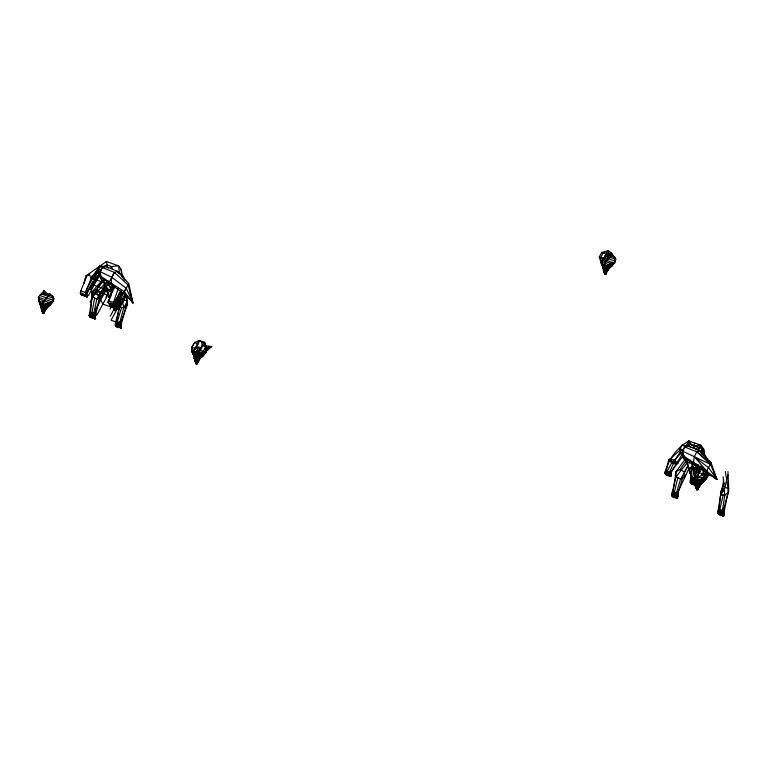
<?xml version="1.0" encoding="UTF-8"?>
<svg xmlns="http://www.w3.org/2000/svg" width="767" height="767" viewBox="0 0 767 767"><rect width="100%" height="100%" fill="white"/><g stroke="black" fill="none" stroke-linecap="round" stroke-linejoin="round"><path stroke-width="1.15" d="M121.196 328.084L121.493 323.118L117.495 321.709L117.226 326.675L116.622 326.857L115.194 324.93C117.025 313.895 122.499 302.812 121.109 291.498M127.006 296.072L127.552 304.441L120.39 323.76L116.402 322.341L119.968 303.674L123.794 300.28L124.561 293.646M727.969 471.532L728.65 488.1L723.732 514.015L722.293 515.529L723.674 516.018L721.785 512.346L717.797 510.937L719.983 509.652L718.324 514.12L719.705 514.609L719.657 513.583L721.085 515.51L721.642 514.283L723.07 516.21L723.674 516.018L723.971 511.071L719.983 509.652L719.705 514.619L719.11 514.801L717.682 512.883C719.877 502.845 719.829 492.27 724.307 482.932M199.794 357.154L200.983 357.575L197.896 362.206L194.732 360.49L195.94 363.203L197.397 363.721L195.796 362.896L195.48 361.315L195.412 353.462L198.95 346.972L199.382 349.963L198.27 354.469L192.335 352.369L191.961 347.259L194.492 342.609L199.458 340.5L204.501 342.341L207.08 348.927C206.256 353.846 202.076 357.23 197.991 359.579L195.595 359.282L193.898 358.122L194.243 356.799L194.732 360.49L196.304 364.124L197.397 363.721L199.573 358.697L196.927 357.758L195.547 359.272L196.256 364.114L196.688 363.462L196.256 364.114M706.858 472.645L707.72 474.84C707.136 481.551 698.9 483.037 698.037 489.634L696.944 490.036L696.12 487.227L696.465 478.829M122.634 276.945L121.119 269.514L118.645 265.861L106.345 261.499L87.4 274.912L80.756 291.048L80.305 293.176L81.101 294.624L82.127 295.448L82.587 293.982L84.408 296.263L84.859 294.796L85.664 296.244L87.246 296.81L87.352 293.004L92.769 281.594M704.672 454.141L703.588 448.973L701.115 445.32L688.804 440.958C676.83 447.679 668.249 459.951 664.778 473.134L666.36 475.109L666.753 473.833L668.345 475.808L668.738 474.533L669.428 475.799L670.818 476.288L670.895 472.98L682.812 453.134L688.526 467.669L691.268 476.94L692.975 478.282L698.91 480.382L703.866 477.247L706.436 472.539L707.72 474.84L706.608 478.483L703.895 481.638L699.197 483.037L696.215 482.731L694.202 481.264L692.591 477.448M117.821 326.876L119.269 325.361L118.607 327.557L118.089 325.956L119.508 322.418L119.211 327.365L118.607 327.557L117.178 325.63L117.226 326.665L115.846 326.176L117.495 321.709L115.309 322.984L119.297 324.403L121.186 328.065L120.592 328.257L119.163 326.339L119.211 327.365L117.821 326.876L119.508 322.418L117.303 323.693M125.155 294.02L127.552 304.441L123.727 307.845L119.93 307.462L123.794 300.28L127.59 300.654L123.727 307.845L119.297 324.403L121.493 323.118L119.805 327.576L121.186 328.065L121.493 323.118L126.373 305.151M693.646 463.431L692.553 466.681L690.137 482.127L690.789 483.373L692.17 483.862L692.227 481.858L690.789 483.373L692.17 483.862L692.122 482.836L693.55 484.754L694.154 484.562L694.212 482.558L692.764 484.073L694.154 484.562L694.03 481.187L692.246 480.89M693.78 483.421L694.154 484.562L694.106 483.536L695.535 485.463L696.129 485.271L696.014 481.887L699.945 467.899M718.324 514.12L719.762 512.605L719.11 514.801L718.593 513.2L719.983 509.652L719.705 514.609L719.341 513.468M195.547 359.272L195.412 353.462L197.426 350.519M698.699 481.417L702.898 482.798L698.536 484.322L696.283 484.073L696.513 478.838M49.97 293.943L42.569 302.351L42.214 310.76L43.038 313.569L44.131 313.157C44.994 306.56 53.23 305.074 53.824 298.373L52.865 296.398L49.97 293.943C46.001 293.54 40.574 293.109 38.35 297.232L40.824 306.493L42.338 307.586L43 313.55L43.422 312.907M113.756 305.736L114.465 310.577L115.596 310.184L117.773 305.161L119.182 304.039L117.993 303.617M44.055 308.689L42.569 310.328L42.53 312.332L44.131 313.157L42.674 312.639L41.466 309.935L41.207 307.011M114.887 309.935L114.465 310.577L113.995 309.36L114.12 305.304M194.732 360.49L195.48 361.315L196.975 361.295L199.286 359.944L197.234 361.257L197.896 362.206L195.796 362.896L196.16 354.392M43.345 306.493L42.338 307.586L42.607 302.361L45.004 299.6L44.39 300.28M42.942 301.93L42.607 310.338L42.214 310.76L41.466 309.935L44.63 311.642L47.717 307.011L46.528 306.589M204.684 345.735L211.702 346.473L204.933 352.523L203.255 355.725L198.557 357.125L195.575 356.818L193.562 355.351L192.613 351.689L194.089 357.058L195.604 358.151L195.873 352.925L197.656 350.845L195.412 353.462L195.643 358.16L197.896 358.4L202.258 356.885L200.149 356.137M614.981 258.92L614.808 257.252L611.913 254.797L611.472 252.976L609.506 254.654L608.135 250.79L603.169 252.909L600.638 257.549L601.117 262.697L599.238 257.07L601.779 252.41L608.135 250.79L611.472 252.976L615.757 259.227C615.172 265.928 606.937 267.424 606.074 274.011L604.971 274.423L604.425 273.177L604.338 266.945M604.386 266.964L604.501 263.206L611.472 252.976M697.395 479.624L696.244 484.063L696.426 480.727L693.406 479.663L695.995 481.168L699.408 481.791L704.729 480.056L705.573 478.435L709.801 474.591M696.896 490.027L696.215 487.294L696.676 482.146M696.724 482.155L696.8 480.305M43.038 313.569L43.077 311.651L42.492 312.322L41.466 309.935M52.702 302.006L38.35 297.232L39.501 303.186L40.296 304.787L42.271 306.244L45.291 306.56L49.989 305.17L52.702 302.006L53.335 299.552M115.596 310.184L113.995 309.36L114.542 308.679L114.504 310.587L113.784 307.845L114.139 309.667L115.596 310.184L115.434 307.72L116.095 308.67L113.995 309.36L112.931 306.963L113.113 305.573L116.939 306.934L119.182 304.039L117.792 304.441L118.291 304.624M124.772 297.136L125.28 295.391L124.168 299.034L124.59 295.928M195.748 354.805L195.825 352.916L197.685 350.855M196.467 360.222L196.515 358.17M198.95 346.972L195.815 348.649L191.961 347.259L191.951 351.535L192.766 353.75L195.355 355.246L198.768 355.878L204.089 354.143L205.968 352.571L206.601 350.107L211.702 346.473L205.614 347.892M604.933 274.404L605.326 273.742L604.971 274.423L604.156 271.614L604.837 264.692L604.07 265.555L604.319 268.46L606.572 268.699L610.935 267.184L608.825 266.437M603.37 266.532L603.408 270.789L604.156 271.614L604.799 264.673L604.032 265.545L604.271 268.44L602.766 267.347L601.29 261.988L602.229 265.641L604.214 267.098L607.234 267.415L611.932 266.024L615.297 261.173L604.53 257.357M605.144 270.511L605.192 268.46M610.877 257.779L610.963 255.881M600.964 259.946L600.628 261.835L601.433 264.04L604.032 265.545L607.445 266.168L612.766 264.433L614.635 262.86L615.057 259.754M697.107 486.134L697.155 484.082M707.212 476.585L706.771 472.875L707.72 474.84M42.751 307.174L42.856 303.818M196.036 356.233L196.122 354.383L195.355 355.246M196.016 357.738L196.084 356.243M604.425 265.094L604.319 268.46L605.288 267.347M696.283 484.073L696.388 480.717L695.995 481.168M695.401 463.584L695.305 465.559L716.867 479.442L711.153 462.913L699.907 450.756L688.919 446.135L684.739 446.95L685.247 446.001L689.667 444.419L693.876 445.924L701.115 445.32L701.824 452.118L704.173 455.742L703.588 448.973L691.661 444.745L688.804 440.958L685.813 446.442M119.556 292.304L115.414 302.965L115.549 306.848L114.858 307.068L113.219 304.854L113.267 306.033L112.586 306.254L110.937 304.048L110.994 305.228L110.304 305.448L108.655 303.233L108.789 301L113.756 286.733M119.508 322.418L119.211 327.375L118.837 326.224M723.137 476.853L724.786 495.29L721.689 515.328L720.309 514.83L721.565 511.484M103.382 278.967L92.078 291.863L90.602 313.195L94.6 314.604L100.976 296.944L106.373 289.504L105.204 284.605M85.827 292.467L87.38 293.013L87.246 296.81L85.664 296.244L85.233 294.931M119.93 307.462L121.234 291.939M91.503 314.537L93.679 313.252L92.692 318.363L91.1 316.387L90.707 317.653L89.125 315.678L92.328 296.704L92.078 291.863L96.287 289.552L103.9 280.53M685.046 459.481L675.9 471.791L676.139 476.643L671.509 495.108L673.1 497.093L677.999 477.362M89.231 315.141L89.816 316.944L91.196 317.433L94.677 297.606M91.426 316.503L91.8 317.643L93.181 318.132L93.679 313.252L92.174 316.761L92.692 318.363M673.589 496.863L674.088 491.983L678.076 493.402L677.06 498.492L675.478 496.517L675.075 497.793L673.493 495.818L673.589 496.863L672.208 496.374L671.624 494.571M673.819 495.933L674.183 497.074L675.574 497.562L675.871 494.638M93.411 317.202L93.775 318.343L95.166 318.832L95.693 313.971L91.695 312.553L89.509 313.828L93.507 315.247L95.166 318.832L93.775 318.343L93.085 317.087L93.181 318.132M95.166 318.832L95.693 313.971L93.507 315.247L96.767 299.245L100.736 292.093L105.52 285.736M677.549 498.262L678.076 493.402L675.89 494.677L671.902 493.258L674.088 491.983L672.208 496.383L673.8 494.916L673.1 497.093L672.582 495.492L674.088 491.983L671.509 495.108L677.462 497.217L677.549 498.262L676.168 497.773L675.804 496.632M697.932 487.985L698.037 489.634L696.436 488.809L696.187 485.185L697.567 483.67L700.213 484.61L698.632 485.492L696.235 485.195L696.014 481.887L690.252 480.18L700.482 483.565L701.728 482.491L705.669 471.743M87.246 296.81L87.352 293.004L80.756 291.048M91.196 317.433L91.695 312.553L89.125 315.678L95.07 317.787L99.614 296.733M670.818 476.288L670.895 472.98L665.162 471.283L670.924 472.99L670.818 476.288L669.428 475.799L669.064 474.648M675.574 497.562L675.785 495.616L674.183 497.074L675.602 493.785M721.028 491.12L718.89 510.295L722.878 511.714L728.612 491.887L728.65 488.1L724.853 487.726L721.028 491.12L722.926 491.311M43.594 293.924L43.978 290.779L47.573 293.799M700.434 483.066L701.623 483.488L698.536 488.119L696.436 488.809L695.372 486.403L695.554 485.022L696.58 489.116M43.46 293.866L43.978 290.779L45.684 293.886M51.667 301.958L46.48 303.742L44.63 307.845L42.377 307.596L42.127 304.7L45.502 305.314L50.823 303.579L53.354 300.319L39.654 295.458L43.978 290.779M116.757 303.588L117.945 300.769L121.426 297.797L117.581 296.426L118.674 296.8L116.469 300.932L117.303 297.538L116.469 300.932L121.426 297.797L119.288 303.042L116.095 304.873L116.757 303.588L119.288 303.042M602.757 265.9L602.766 267.347L606.572 268.699L608.423 264.596L610.762 263.426L614.635 262.86M706.608 478.483L703.866 477.247L700.386 480.219L698.536 484.322L696.657 483.651M696.129 485.271L695.132 481.743L700.041 471.12L700.635 467.678M725.361 471.58L728.612 491.887L724.786 495.29L720.99 494.907L723.722 479.893M697.203 466.202L693.847 470.708L692.026 480.478L690.137 482.127L696.091 484.236L694.24 481.599L697.74 466.144M125.357 294.557L124.82 297.347L126.507 295.88M110.688 296.752L112.893 285.736M727.835 474.888L724.853 487.726L720.99 494.907M723.233 494.696L719.714 509.815L717.682 512.883L723.626 514.993L723.971 511.071L721.785 512.346M680.991 449.337L668.776 460.027L666.053 471.427L670.042 472.846L683.138 455.866M100.17 294.413L100.736 292.093L96.287 289.552L92.328 296.704L96.767 299.245L100.976 296.944L100.736 292.093M42.29 308.708L43.671 307.193L46.317 308.133L44.726 309.015L42.329 308.717L40.641 307.567L40.987 306.244M608.471 267.453L609.66 267.865L607.963 270.243L605.652 271.585L604.156 271.614L604.262 269.581L605.604 268.047L608.25 268.987L606.659 269.869L604.262 269.581L602.574 268.421L602.92 267.098M83.766 283.665L85.77 276.11L87.4 274.912L91.963 276.532L94.887 279.351L99.643 276.724M126.977 302.907L127.59 300.654M41.725 303.847L39.702 303.138L40.824 306.493L44.63 307.845L47.822 306.014L48.829 302.572L39.031 299.092L39.501 303.186L42.089 304.691L42.338 307.586M193.562 355.351L199.842 357.643L201.088 356.578L202.085 353.127L205.796 346.617L204.501 342.341L199.382 349.944L198.27 354.469L203.226 351.334L205.968 352.571M606.611 267.261L608.519 267.942L609.755 266.868L610.762 263.426L601.942 260.291M694.787 464.418L686.187 461.935L683.416 458.225L683.972 456.25M53.306 300.108L53.824 298.373L42.022 294.183M206.572 350.672L207.08 348.927L204.501 342.341L199.382 349.963L203.226 351.334L199.746 354.306L197.896 358.4L194.089 357.058L194.08 355.61M615.249 260.962L615.757 259.227L605.93 255.737M101.532 276.801L100.947 278.766L103.718 282.477L106.316 288.306L108.933 297.529L112.442 289.533M119.805 327.576L121.253 326.061L120.592 328.257L120.074 326.665L121.493 323.118L121.148 327.039L115.194 324.93L117.236 321.862L121.723 307.097M688.987 460.2L683.416 458.225L684.106 456.01M687.27 445.867L688.804 440.958L689.667 444.419L688.919 446.135L690.741 447.612M682.774 477.697L677.817 493.555L677.462 497.217L675.89 494.677L680.578 479.183L687.98 465.828M104.811 279.063L103.718 282.477L102.452 279.178M82.673 293.78L82.127 295.448L81.532 293.617M84.945 294.595L84.408 296.263L83.814 294.423M85.664 296.244L87.496 294.566L86.69 297.069L86.096 295.228M95.376 316.886L94.667 319.062L94.159 317.461L95.693 313.971L93.785 318.353L95.376 316.886L94.504 318.487M677.769 496.316L677.06 498.492L676.542 496.901L678.076 493.402L676.178 497.783L677.769 496.316L676.897 497.917M118.319 288.344L113.382 302.62L115.501 305.659L115.549 306.848L113.957 306.282L115.414 302.965L108.789 301M721.277 512.135L720.577 513.909L721.085 515.51L721.747 513.315L720.309 514.83M120.534 274.471L119.355 272.668L118.645 265.861L111.464 266.485L107.265 264.979L102.845 266.571L102.347 267.52L106.517 266.695L117.504 271.326L128.751 283.474L132.902 302.879C124.35 291.7 111.244 286.062 101.062 276.657L100.084 271.643L100.928 270.08L97.351 269.888L91.963 276.532L85.338 292.678L87.141 295.602L80.305 293.176M110.601 268.603L111.464 266.485L112.615 269.265M693.004 448.043L693.876 445.924L695.017 448.705M91.8 317.653L93.679 313.252M675.315 494.437L674.567 496.191L675.075 497.793L675.785 495.616L674.912 497.217M110.563 303.914L110.994 305.228L109.403 304.662L110.132 303.003M112.845 304.72L113.267 306.033L111.685 305.477L112.404 303.809M690.789 483.373L692.045 480.487L692.17 483.872M692.764 484.073L694.03 481.187M699.926 485.856L699.379 486.383L694.749 484.782L696.014 481.887M601.012 262.659L604.482 258.939L608.135 250.79L601.012 262.659L604.473 258.949L608.135 250.79L601.117 262.697M124.091 296.848L125.539 293.636M695.266 468.033L694.001 470.852L704.164 474.505L702.956 470.593M688.45 465.31L684.548 472.031L684.787 476.873L680.578 479.183L676.139 476.643L687.194 462.712L688.766 468.934L676.983 494.034L672.995 492.625L675.9 471.791L680.099 469.49L686.014 461.082M128.751 283.474L123.41 293.473M684.739 446.95L696.819 451.878L711.153 462.913L705.813 472.434L706.493 470.996L700.185 465.895M681.575 449.433L674.97 460.449L669.16 472.693L670.722 475.243L664.778 473.134L666.935 471.571L671.71 462.846L681.154 453.048M114.647 304.47L115.414 302.965L115.558 306.858L114.887 304.777M116.469 300.932L118.597 296.791M204.501 342.341L198.27 354.469L196.601 351.286L192.335 352.369L199.458 340.5L202.804 342.676M81.11 294.633L81.944 293.013M666.849 474.878L665.468 474.389L666.935 471.571L665.842 473.507L666.36 475.109M668.834 475.578L667.453 475.089L668.92 472.28L667.156 471.993M669.438 475.808L670.895 472.98L669.831 474.926L670.32 476.518L671.029 474.342L670.157 475.933M706.493 470.996L695.305 465.559L687.107 459.059L683.464 456.087L682.486 451.073L683.32 449.51L679.821 449.347L683.416 458.225M86.307 290.147L99.652 265.67L102.845 266.571L90.333 289.523M93.699 278.9L100.803 265.861L103.018 266.657M86.498 296.407L87.496 294.566M88.368 295.659L99.825 274.644M90.075 302.14L102.174 279.945L104.264 280.693M100.496 293.128L106.987 281.221M102.529 290.472L107.907 280.703M102.529 293.847L107.926 283.943L112.538 291.134M107.495 285.151L114.427 272.438L117.504 271.326L118.808 273.733M90.544 317.078L91.417 315.477L89.816 316.944L91.695 312.553L90.19 316.062L90.707 317.653M94.83 310.683L107.361 287.692M92.519 317.787L93.392 316.186L91.8 317.643M106.009 297.136L112.644 284.979M96.815 315.16L108.77 293.243M111.694 292.889L114.887 287.04M107.447 302.428L110.285 297.232M110.055 304.767L111.062 302.927M110.026 309.216L112.231 305.189M112.337 305.573L113.343 303.732M114.619 306.378L115.616 304.537L114.858 307.068L114.264 305.228M110.275 316.167L123.305 292.265M121.253 296.762L123.334 292.946M120.831 302.256L111.042 320.213L114.829 321.555M124.005 296.445L125.021 294.576M116.411 326.263L117.495 321.709L116.085 325.246L116.622 326.857M118.396 326.963L119.269 325.361M120.381 327.662L121.253 326.061M201.98 341.42L201.51 342.274L202.421 345.418L205.796 346.617L207.08 348.927M713.406 476.623L716.867 479.442L710.482 464.342L682.486 451.073L685.247 446.001L682.112 445.128L679.821 449.347L683.512 450.66M683.061 451.495L681.7 453.987L684.576 457.736M693.464 445.876L694.96 443.134M688.881 462.894L690.377 460.162M695.947 449.932L697.625 446.854M672.927 496.508L673.8 494.916M698.123 450.814L701.115 445.32L697.663 449.558M701.354 453.067L703.588 448.973L700.98 452.118M694.413 475.713L699.053 467.199M691.355 483.459L692.227 481.858L691.566 484.054L691.057 482.453M693.339 484.159L694.212 482.558L693.55 484.754L693.032 483.152M695.324 484.859L696.196 483.268L694.749 484.782M701.335 475.693L704.336 470.181M705.813 472.434L706.685 470.833M718.89 514.206L719.762 512.605M720.875 514.916L721.747 513.315L721.689 515.319L721.316 514.168M722.859 515.616L723.732 514.015L723.674 516.018L723.089 514.226M102.347 267.52L114.427 272.438L111.8 277.242L111.167 282.908L112.902 286.129M703.358 455.262L699.907 450.756L696.819 451.878L694.202 456.672L693.569 462.338L695.305 465.559L698.382 464.438M696.225 463.862L695.305 465.559L694.154 463.469M102.845 266.571L100.084 271.643L111.8 277.242L126.239 288.287L132.902 302.879L129.968 299.101M682.486 451.073L685.247 446.001M114.398 302.792L120.927 290.942M86.125 295.237L87.38 293.013M668.92 472.28L667.827 474.217L668.345 475.808M695.132 481.743L691.144 480.324L690.923 467.88L693.09 464.025M126.239 288.287L123.42 292.994M692.975 478.282L693.339 477.678L698.91 480.382L691.268 476.94L688.766 468.934M117.485 306.407L116.095 308.67L112.931 306.963L113.995 309.36L114.58 308.689M605.968 272.371L606.074 274.011L604.473 273.196L606.563 272.496L607.963 270.243M701.278 469.097L695.103 478.301L703.866 477.247M96.767 299.245L105.587 286.388M42.06 307.979L41.648 308.555L45.474 309.906L46.02 309.389L44.659 310.261M195.326 358.544L194.914 359.109L198.739 360.471M604.003 268.833L603.581 269.409L607.406 270.761M45.474 309.906L43.719 310.731L42.53 312.332L42.319 310.827M113.995 309.36L115.175 307.759L116.939 306.934M195.796 362.896L196.975 361.295M604.473 273.196L605.652 271.585L606.563 272.496M696.398 488.8L699.379 486.383M701.038 452.137L703.588 448.973M42.569 310.328L42.214 310.76L43.719 310.731M195.834 360.883L195.48 361.315L197.32 359.253M45.004 299.6L42.569 302.351M606.946 260.454L604.501 263.206L606.946 260.454L606.323 261.135M195.873 352.925L195.786 354.814M197.56 350.989L195.412 353.462L191.951 351.535L201.596 354.872M43.115 311.661L42.53 312.332L44.63 311.642L43.968 310.693M115.002 306.244L113.679 307.778L115.175 307.759M115.04 306.263L113.679 307.778L113.794 305.745L116.191 306.043L117.773 305.161L115.136 304.221M195.537 356.799L196.678 355.572M195.604 358.151L196.611 357.058M196.381 362.225L195.758 362.887L195.575 361.382M606.956 260.444L611.913 254.797M604.214 267.098L605.355 265.861M604.271 268.44L605.24 267.338M604.511 271.182L605.997 269.543M605.058 272.515L604.617 273.493L606.074 274.011M697.27 481.465L696.177 482.711L697.318 481.484M697.96 485.166L696.12 487.227L695.372 486.403L698.536 488.119M109.403 304.662L110.506 303.502M111.685 305.477L112.787 304.317M113.957 306.282L115.069 305.122M115.846 326.176L117.284 324.662L117.226 326.665L116.852 325.515M92.328 296.704L104.964 283.617M94.053 279.792L99.566 274.442M80.439 292.563L81.101 294.624L82.328 293.502M668.776 460.027L670.406 458.829L674.97 460.449L677.903 463.268L676.273 464.466L671.71 462.846L668.776 460.027L677.903 463.268M690.923 467.88L692.553 466.681L697.107 468.301L700.041 471.12L698.411 472.319L693.847 470.708L690.923 467.88L700.041 471.12M124.8 296.57L126.497 295.362M707.241 476.019L709.791 474.207M90.554 277.683L92.414 276.417M95.194 274.538L98.914 272.026M673.896 493.967L676.072 492.692M719.791 511.637L721.987 510.371M85.77 276.11L89.864 273.838M115.779 300.348L117.945 300.769L120.294 299.6M206.62 350.883L205.796 346.617L204.933 352.523L199.746 354.306L195.412 353.462L198.768 355.878L192.766 353.75M105.146 283.953L106.316 288.306L111.694 290.204L112.634 289.763M698.075 467.669L693.895 469.577L688.526 467.669L687.778 464.821M117.792 296.724L121.819 294.988L119.71 294.26M704.164 474.505L695.103 478.301L693.895 469.577L691.585 463.853M116.584 300.98L121.915 298.766M111.177 283.598L109.115 284.394L90.784 277.894M45.675 307.653L47.717 307.011L46.327 307.423L46.825 307.596M198.931 358.218L200.983 357.575L199.593 357.978L200.091 358.16M699.571 484.13L701.623 483.488L700.233 483.891L700.731 484.073M607.608 268.508L609.66 267.865L608.269 268.277L608.768 268.45M206.611 347.94L211.702 346.473M605.537 254.778L611.107 254.749M697.615 487.208L696.12 487.227L695.372 486.403M119.968 303.674L121.867 303.866M694.327 478.416L700.386 480.219L705.573 478.435L706.436 472.539L707.26 476.796M601.779 252.41L606.697 254.155L607.474 257.319M607.1 254.519L614.808 257.252M599.238 257.07L604.549 258.968M603.619 259.275L613.6 262.813M609.813 263.388L612.766 264.433M600.628 261.835L610.273 265.171M609.87 265.296L611.932 266.024M603.658 264.701L601.644 263.992L601.635 262.372M606.735 265.794L609.755 266.868M601.433 264.04L607.445 266.168M602.229 265.641L607.234 267.415M602.574 268.421L606.659 269.869M605.652 271.585L603.408 270.789L604.425 273.177L604.252 271.681M682.112 445.128L684.893 446.116M699.044 451.14L701.824 452.118L698.612 450.871M701.776 479.011L704.729 480.056M700.003 479.998L702.236 480.794M701.834 480.909L703.895 481.638M695.631 480.324L693.608 479.605L693.598 477.994M694.538 484.044L698.632 485.492M697.328 489.375L698.037 489.634M94.034 285.257L111.157 291.335M110.534 296.158L96.124 291.048L102.845 304.096L117.083 309.139L116.181 299.226M117.562 300.549L119.796 301.345L116.968 302.342L115.29 301.134M116.009 300.079L117.945 300.769M116.258 301.968L120.457 303.349L118.041 304.115L115.108 303.003M84.821 292.304L86.355 292.85L94.887 279.351L97.351 269.888L100.947 278.766L106.517 280.741L109.115 284.394L111.694 290.204M108.655 303.233L115.501 305.659L115.414 302.965M81.101 294.624L82.692 295.19M84.974 295.995L83.382 295.429L82.961 294.116M197.953 343.837L194.492 342.609L191.616 347.796L192.296 349.963M45.167 293.665L52.865 296.398L53.038 298.066M200.139 352.437L202.085 353.127M201.136 353.098L204.089 354.143M201.194 354.996L203.255 355.725M192.968 353.692L194.981 354.412M198.059 355.505L201.088 356.578M47.87 302.534L50.823 303.579M46.097 303.521L48.331 304.317M38.686 300.98L46.48 303.742M47.928 304.441L49.989 305.17M44.793 304.94L48.992 306.33L46.576 307.088L40.296 304.787M39.501 303.186L45.502 305.314M193.898 358.122L197.991 359.579M40.641 307.567L44.726 309.015M600.638 257.549L604.473 258.949M684.941 457.103L686.532 460.075L689.456 461.14M111.608 291.422L106.373 289.504L108.933 297.529M117.236 271.844L119.355 272.668M680.099 469.49L684.548 472.031M682.563 475.607L684.787 476.873M92.078 291.863L100.976 296.944M683.464 456.087L706.704 471.072L716.867 479.442L713.569 471.858M101.062 276.657L124.302 291.642L132.902 302.879L128.079 284.912L114.427 272.438M691.661 444.745L693.521 446.087M696.053 479.375L699.408 481.791M108.339 268.182L106.517 266.695L107.265 264.979L106.345 261.499M606.812 252.391L609.506 254.654M696.819 451.878L710.482 464.342M706.704 471.072L694.202 456.672L708.631 467.726L716.867 479.442M124.714 279.974L121.704 276.283L121.119 269.514M694.72 481.523L693.608 479.605L694.202 481.264M606.486 252.669L607.617 254.74M699.907 450.756L701.642 453.978M122.308 274.644L124.944 279.85M705.18 455.157L707.222 459.251M131.406 299.724L132.902 302.879L130.074 292.726M109.46 295.324L110.16 297.404M722.552 514.609L723.07 516.21M697.107 468.301L698.411 472.319M692.553 466.681L693.847 470.708M695.017 483.862L695.535 485.463M691.796 482.721L692.17 483.862M674.97 460.449L676.273 464.466M670.406 458.829L671.71 462.846M667.079 473.948L667.453 475.089M664.884 472.597L665.468 474.389M120.611 326.272L121.186 328.065M111.992 304.422L112.586 306.254M109.71 303.607L110.304 305.448M91.963 276.532L92.615 278.546M687.836 465.003L690.012 472.942M686.532 460.075L687.529 463.872M121.013 291.508L123.727 307.845M191.961 347.259L192.181 348.851M206.131 346.962L206.304 348.63M687.27 458.522L686.187 461.935L687.29 458.522M199.458 340.5L195.815 348.649L192.335 352.369L195.815 348.649L199.458 340.5M43.364 304.988L42.271 306.244L43.412 305.007"/></g></svg>
